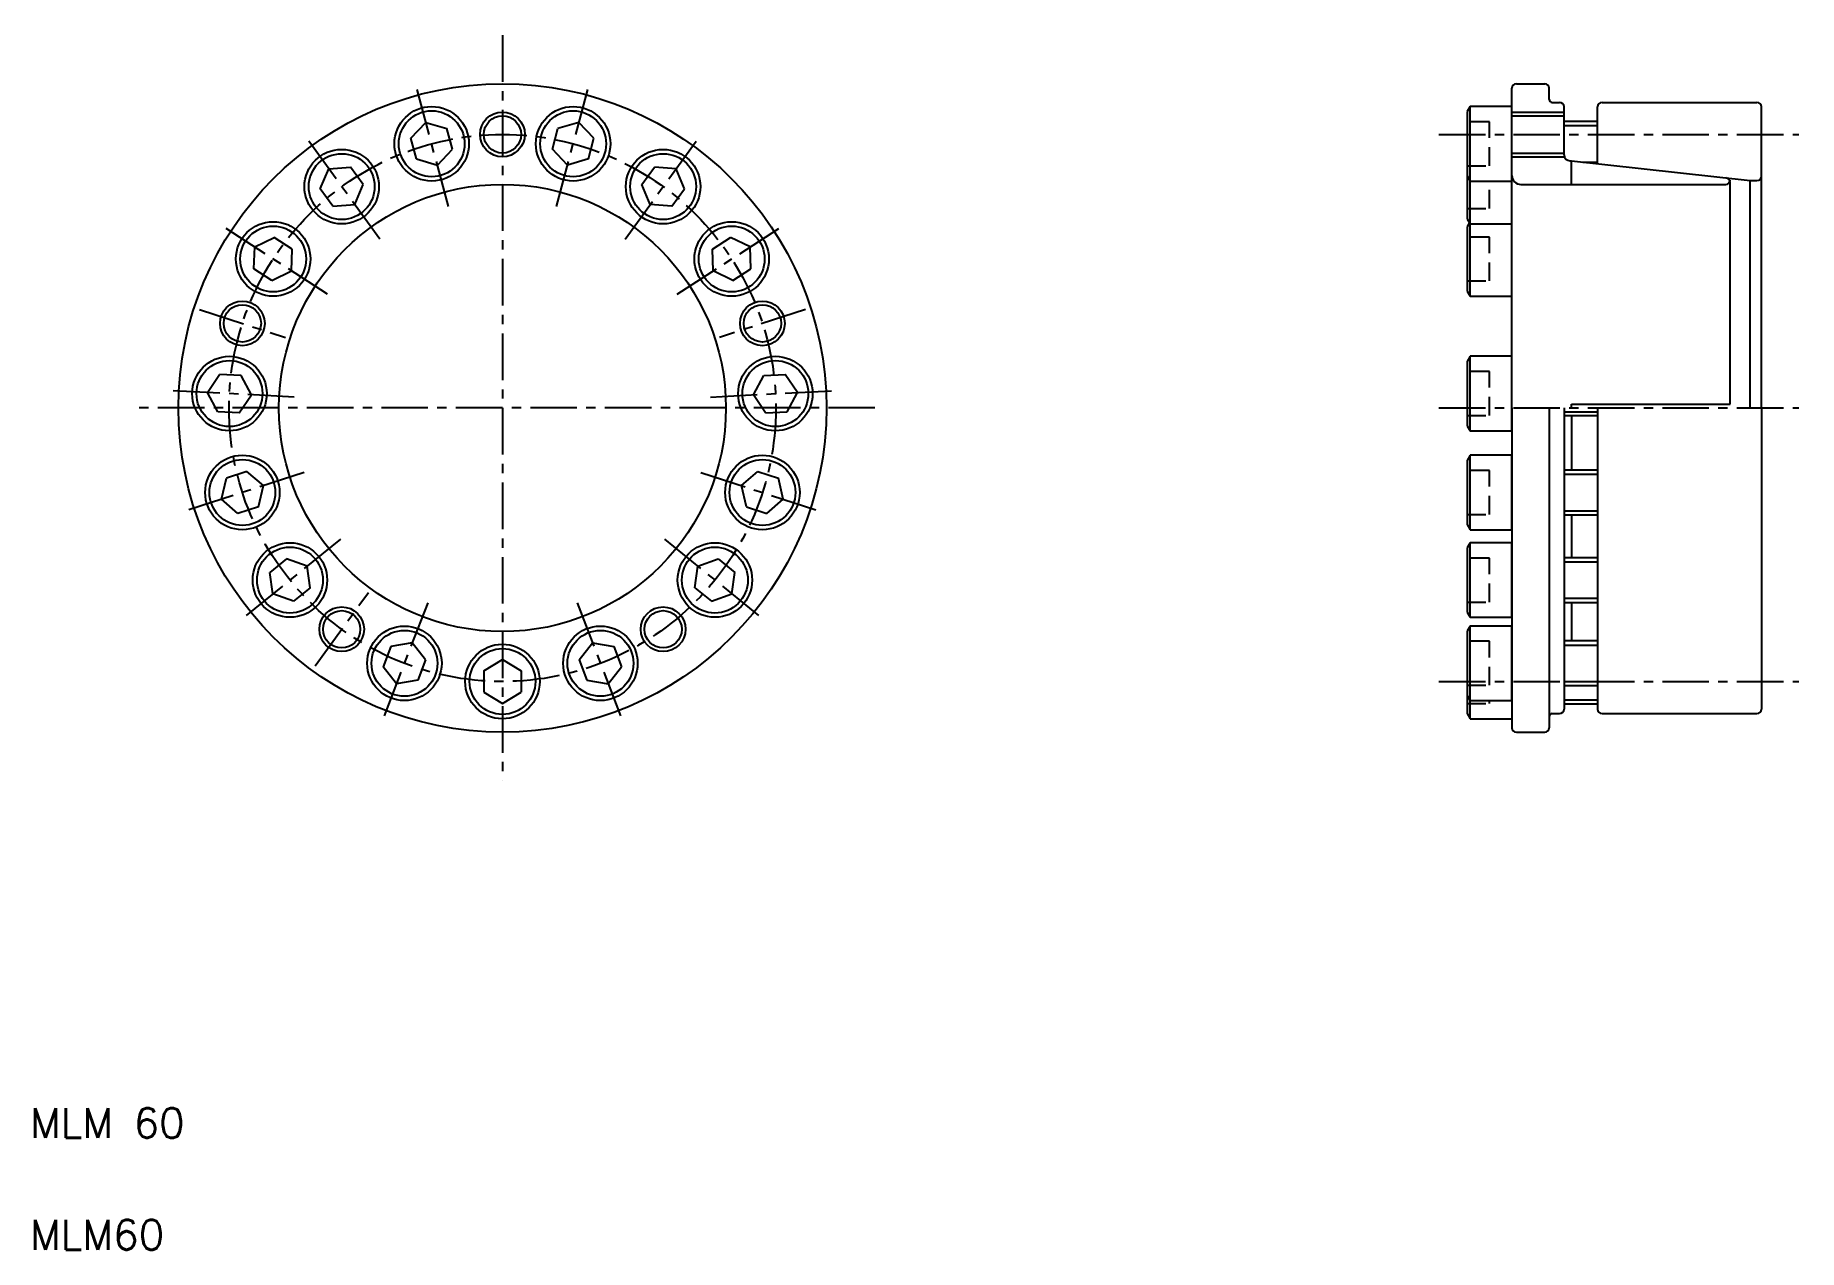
# Model space of a CAD drawing. Extents: x 30 to 267, y 51 to 214.
import ezdxf

# ---------------------------------------------------------------- set-up
doc = ezdxf.new("R2010")
doc.units = 0
doc.header["$LTSCALE"] = 5
doc.linetypes.add('CENTER', pattern=[2, 1.25, -0.25, 0.25, -0.25])
doc.linetypes.add('DASHED', pattern=[0.75, 0.5, -0.25])
doc.layers.get('0').update_dxf_attribs({"linetype": 'CONTINUOUS'})
doc.layers.add('CENTER', color=1, linetype='CENTER')
doc.styles.get("Standard").update_dxf_attribs({"font": 'ROMANS', "bigfont": 'bigfont'})

msp = doc.modelspace()

# ---------------------------------------------------------------- linework, layer by layer
at = {"color": 7, "linetype": 'CONTINUOUS'}
for p, q in [((228.03, 163.83), (228.03, 206.73)), ((228.63, 207.33), (232.43, 207.33)), ((233.03, 205.24), (233.03, 206.73)), ((222.43, 204.28), (222.03, 203.59)), ((222.03, 203.59), (222.03, 194.98)), ((228.03, 204.28), (222.43, 204.28)), ((222.43, 194.28), (222.43, 204.28)), ((228.03, 194.28), (228.03, 204.28)), ((233.44, 204.83), (234.43, 204.83)), ((235.03, 197.8), (235.03, 204.23)), ((239.53, 196.61), (239.53, 204.23)), ((240.13, 204.83), (260.93, 204.83)), ((261.53, 163.83), (261.53, 204.23)), ((80.23, 200.03), (82.25, 202.13)), ((82.25, 202.13), (85.06, 201.33)), ((85.8, 198.54), (85.06, 201.33)), ((99.23, 198.54), (99.97, 201.33)), ((102.78, 202.13), (99.97, 201.33)), ((104.8, 200.03), (102.78, 202.13)), ((228.03, 203.53), (235.03, 203.53)), ((228.03, 203.03), (235.03, 203.03)), ((235.03, 201.73), (239.53, 201.73)), ((80.98, 197.24), (80.23, 200.03)), ((104.05, 197.24), (104.8, 200.03)), ((80.98, 197.24), (83.78, 196.43)), ((83.78, 196.43), (85.8, 198.54)), ((101.25, 196.43), (99.23, 198.54)), ((104.05, 197.24), (101.25, 196.43)), ((228.03, 198.03), (235.03, 198.03)), ((228.03, 197.53), (235.03, 197.53)), ((235.83, 197), (236.03, 197)), ((236.03, 197), (260.03, 194.33)), ((236.03, 193.83), (236.03, 197)), ((237.54, 196.83), (239.53, 196.83)), ((68.07, 193.22), (69.21, 195.91)), ((69.21, 195.91), (72.12, 196.16)), ((73.81, 193.83), (72.12, 196.16)), ((111.22, 193.83), (112.91, 196.16)), ((115.82, 195.91), (112.91, 196.16)), ((116.96, 193.22), (115.82, 195.91)), ((222.03, 194.98), (222.03, 189.22)), ((222.03, 194.98), (222.43, 194.28)), ((222.43, 188.53), (222.43, 194.28)), ((222.43, 194.28), (228.03, 194.28)), ((260.03, 163.83), (260.03, 194.33)), ((260.03, 194.33), (260.93, 194.33)), ((69.77, 190.89), (68.07, 193.22)), ((72.68, 191.14), (73.81, 193.83)), ((112.35, 191.14), (111.22, 193.83)), ((115.26, 190.89), (116.96, 193.22)), ((229.23, 193.83), (256.73, 193.83)), ((257.33, 164.33), (257.33, 194.1)), ((69.77, 190.89), (72.68, 191.14)), ((115.26, 190.89), (112.35, 191.14)), ((222.03, 189.22), (222.43, 188.53)), ((222.35, 188.67), (222.03, 188.13)), ((222.03, 188.13), (222.03, 179.52)), ((222.43, 188.53), (228.03, 188.53)), ((222.43, 178.82), (222.43, 188.53)), ((59.16, 182.51), (59.26, 185.43)), ((59.26, 185.43), (61.89, 186.71)), ((64.31, 185.13), (61.89, 186.71)), ((64.21, 182.22), (64.31, 185.13)), ((120.72, 185.13), (123.14, 186.71)), ((120.82, 182.22), (120.72, 185.13)), ((125.77, 185.43), (123.14, 186.71)), ((125.87, 182.51), (125.77, 185.43)), ((61.58, 180.94), (59.16, 182.51)), ((123.45, 180.94), (125.87, 182.51)), ((61.58, 180.94), (64.21, 182.22)), ((123.45, 180.94), (120.82, 182.22)), ((222.03, 179.52), (222.43, 178.82)), ((222.43, 178.82), (228.03, 178.82)), ((222.43, 170.76), (222.03, 170.06)), ((228.03, 170.76), (222.43, 170.76)), ((222.43, 160.76), (222.43, 170.76)), ((228.03, 160.76), (228.03, 170.76)), ((52.92, 165.91), (54.55, 168.33)), ((57.44, 168.18), (54.55, 168.33)), ((58.81, 165.6), (57.44, 168.18)), ((126.22, 165.6), (127.59, 168.18)), ((127.59, 168.18), (130.48, 168.33)), ((132.11, 165.91), (130.48, 168.33)), ((222.03, 170.06), (222.03, 161.45)), ((54.29, 163.33), (52.92, 165.91)), ((130.74, 163.33), (132.11, 165.91)), ((57.18, 163.18), (58.81, 165.6)), ((127.85, 163.18), (126.22, 165.6)), ((228.03, 163.83), (228.03, 120.93)), ((233.03, 163.83), (233.03, 120.93)), ((235.03, 163.83), (235.03, 123.43)), ((236.03, 163.83), (236.03, 164.33)), ((236.03, 164.33), (257.33, 164.33)), ((239.53, 163.83), (239.53, 123.43)), ((261.53, 163.83), (261.53, 123.43)), ((57.18, 163.18), (54.29, 163.33)), ((127.85, 163.18), (130.74, 163.33)), ((222.03, 161.45), (222.43, 160.76)), ((235.03, 163.31), (239.53, 163.31)), ((236.03, 162.76), (236.03, 155.49)), ((222.43, 160.76), (228.03, 160.76)), ((222.43, 157.49), (222.03, 156.8)), ((222.03, 156.8), (222.03, 148.19)), ((228.03, 157.49), (222.43, 157.49)), ((222.43, 147.49), (222.43, 157.49)), ((228.03, 147.49), (228.03, 157.49)), ((54.81, 151.58), (55.47, 154.43)), ((58.21, 155.32), (55.47, 154.43)), ((60.42, 153.41), (58.21, 155.32)), ((124.61, 153.41), (126.82, 155.32)), ((126.82, 155.32), (129.56, 154.43)), ((130.22, 151.58), (129.56, 154.43)), ((235.03, 154.94), (239.53, 154.94)), ((57.01, 149.67), (54.81, 151.58)), ((59.76, 150.56), (60.42, 153.41)), ((125.27, 150.56), (124.61, 153.41)), ((128.02, 149.67), (130.22, 151.58)), ((59.76, 150.56), (57.01, 149.67)), ((125.27, 150.56), (128.02, 149.67)), ((235.03, 150.04), (239.53, 150.04)), ((236.03, 149.49), (236.03, 143.74)), ((222.03, 148.19), (222.43, 147.49)), ((222.43, 147.49), (228.03, 147.49)), ((222.43, 145.74), (222.03, 145.05)), ((222.03, 145.05), (222.03, 136.43)), ((228.03, 145.74), (222.43, 145.74)), ((222.43, 135.74), (222.43, 145.74)), ((228.03, 135.74), (228.03, 145.74)), ((63.54, 143.59), (61.3, 141.77)), ((66.29, 142.6), (63.54, 143.59)), ((66.69, 139.7), (66.29, 142.6)), ((118.34, 139.7), (118.74, 142.6)), ((118.74, 142.6), (121.49, 143.59)), ((121.49, 143.59), (123.73, 141.77)), ((235.03, 143.19), (239.53, 143.19)), ((61.7, 138.88), (61.3, 141.77)), ((66.69, 139.7), (64.45, 137.89)), ((118.34, 139.7), (120.58, 137.89)), ((123.33, 138.88), (123.73, 141.77)), ((64.45, 137.89), (61.7, 138.88)), ((120.58, 137.89), (123.33, 138.88)), ((235.03, 138.29), (239.53, 138.29)), ((236.03, 137.74), (236.03, 132.57)), ((222.03, 136.43), (222.43, 135.74)), ((222.43, 135.74), (228.03, 135.74)), ((222.43, 134.57), (222.03, 133.88)), ((222.03, 133.88), (222.03, 125.27)), ((228.03, 134.57), (222.43, 134.57)), ((222.43, 124.57), (222.43, 134.57)), ((228.03, 124.57), (228.03, 134.57)), ((77.55, 131.82), (76.51, 129.12)), ((80.42, 132.33), (77.55, 131.82)), ((82.21, 130.02), (80.42, 132.33)), ((102.82, 130.02), (104.61, 132.33)), ((104.61, 132.33), (107.48, 131.82)), ((107.48, 131.82), (108.52, 129.12)), ((235.03, 132.02), (239.53, 132.02)), ((78.31, 126.82), (76.51, 129.12)), ((82.21, 130.02), (81.18, 127.33)), ((90.02, 128.58), (92.52, 130.08)), ((90.02, 128.58), (90.02, 125.69)), ((92.52, 130.08), (95.02, 128.58)), ((95.02, 128.58), (95.02, 125.69)), ((102.82, 130.02), (103.85, 127.33)), ((106.72, 126.82), (108.52, 129.12)), ((81.18, 127.33), (78.31, 126.82)), ((90.02, 125.69), (92.52, 124.18)), ((92.52, 124.18), (95.02, 125.69)), ((103.85, 127.33), (106.72, 126.82)), ((235.03, 127.12), (239.53, 127.12)), ((222.03, 125.27), (222.03, 122.83)), ((222.03, 125.27), (222.43, 124.57)), ((222.43, 122.13), (222.43, 125.27)), ((222.43, 124.57), (228.03, 124.57)), ((235.03, 124.68), (239.53, 124.68)), ((222.03, 122.83), (222.43, 122.13)), ((222.43, 122.13), (228.03, 122.13)), ((233.44, 122.83), (234.43, 122.83)), ((240.13, 122.83), (260.93, 122.83)), ((228.63, 120.33), (232.43, 120.33))]:
    msp.add_line(p, q, dxfattribs=at)
at = {"color": 3, "linetype": 'DASHED'}
for p, q in [((225.03, 202.23), (222.03, 202.23)), ((225.03, 196.33), (225.03, 202.23)), ((222.03, 196.33), (225.03, 196.33)), ((225.03, 190.58), (225.03, 194.28)), ((222.03, 190.58), (225.03, 190.58)), ((225.03, 186.77), (222.03, 186.77)), ((225.03, 180.87), (225.03, 186.77)), ((222.03, 180.87), (225.03, 180.87)), ((225.03, 168.71), (222.03, 168.71)), ((225.03, 162.81), (225.03, 168.71)), ((222.03, 162.81), (225.03, 162.81)), ((225.03, 155.44), (222.03, 155.44)), ((225.03, 149.54), (225.03, 155.44)), ((222.03, 149.54), (225.03, 149.54)), ((225.03, 143.69), (222.03, 143.69)), ((225.03, 137.79), (225.03, 143.69)), ((222.03, 137.79), (225.03, 137.79)), ((225.03, 132.52), (222.03, 132.52)), ((225.03, 126.62), (225.03, 132.52)), ((222.03, 126.62), (225.03, 126.62)), ((222.03, 124.18), (225.03, 124.18)), ((225.03, 124.18), (225.03, 124.57))]:
    msp.add_line(p, q, dxfattribs=at)
at = {"color": 7, "linetype": 'CONTINUOUS'}
for points in [[(239.53, 202.28), (235.03, 202.28)], [(239.53, 162.76), (235.03, 162.76)], [(239.53, 155.49), (235.03, 155.49)], [(235.03, 149.49), (239.53, 149.49)], [(239.53, 143.74), (235.03, 143.74)], [(235.03, 137.74), (239.53, 137.74)], [(239.53, 132.57), (235.03, 132.57)], [(239.53, 126.57), (235.03, 126.57)], [(235.03, 124.13), (239.53, 124.13)]]:
    msp.add_lwpolyline(points, dxfattribs=at)
for centre, radius in [((92.52, 163.83), 43.5), ((83.02, 199.28), 5), ((83.02, 199.28), 4.42), ((102.01, 199.28), 5), ((102.01, 199.28), 4.42), ((92.52, 200.53), 3), ((92.52, 200.53), 2.5), ((70.94, 193.53), 5), ((70.94, 193.53), 4.42), ((114.09, 193.53), 5), ((114.09, 193.53), 4.42), ((92.52, 163.83), 30), ((61.74, 183.82), 5), ((61.74, 183.82), 4.42), ((123.29, 183.82), 5), ((123.29, 183.82), 4.42), ((57.61, 175.18), 3), ((57.61, 175.18), 2.5), ((127.42, 175.18), 3), ((127.42, 175.18), 2.5), ((55.87, 165.76), 5), ((129.16, 165.76), 5), ((55.87, 165.76), 4.42), ((129.16, 165.76), 4.42), ((57.61, 152.49), 5), ((57.61, 152.49), 4.42), ((127.42, 152.49), 5), ((127.42, 152.49), 4.42), ((63.99, 140.74), 5), ((63.99, 140.74), 4.42), ((121.04, 140.74), 5), ((121.04, 140.74), 4.42), ((70.94, 134.14), 3), ((70.94, 134.14), 2.5), ((114.09, 134.14), 3), ((114.09, 134.14), 2.5), ((79.36, 129.57), 5), ((79.36, 129.57), 4.42), ((105.67, 129.57), 5), ((105.67, 129.57), 4.42), ((92.52, 127.13), 5), ((92.52, 127.13), 4.42)]:
    msp.add_circle(centre, radius, dxfattribs=at)
for centre, radius, start, end in [((228.63, 206.73), 0.6, 90, 180), ((232.43, 206.73), 0.6, 360, 90), ((233.44, 205.24), 0.41, 180, 270), ((234.43, 204.23), 0.6, 360, 90), ((240.13, 204.23), 0.6, 90, 180), ((260.93, 204.23), 0.6, 360, 90), ((235.83, 197.8), 0.8, 180, 270), ((229.23, 195.03), 1.2, 180, 270), ((256.73, 194.43), 0.6, 270, 0), ((256.73, 194.1), 0.6, 360, 83.6603), ((260.93, 194.93), 0.6, 270, 0), ((234.43, 123.43), 0.6, 270, 0), ((240.13, 123.43), 0.6, 180, 270), ((260.93, 123.43), 0.6, 270, 0), ((228.63, 120.93), 0.6, 180, 270), ((232.43, 120.93), 0.6, 270, 0), ((233.44, 122.42), 0.41, 90, 180)]:
    msp.add_arc(centre, radius, start, end, dxfattribs=at)
at = {"layer": 'CENTER', "color": 1, "linetype": 'CENTER'}
for p, q in [((92.52, 213.83), (92.52, 113.83)), ((85.27, 190.87), (80.76, 207.7)), ((99.76, 190.87), (104.27, 207.7)), ((76.06, 186.48), (65.82, 200.57)), ((108.97, 186.48), (119.21, 200.57)), ((218.23, 200.53), (266.53, 200.53)), ((69.04, 179.08), (54.43, 188.57)), ((115.99, 179.08), (130.6, 188.57)), ((51.83, 177.05), (63.39, 173.3)), ((133.2, 177.05), (121.64, 173.3)), ((64.56, 165.3), (47.17, 166.21)), ((120.47, 165.3), (137.86, 166.21)), ((142.52, 163.83), (42.52, 163.83)), ((218.23, 163.83), (266.53, 163.83)), ((65.89, 155.19), (49.33, 149.8)), ((119.14, 155.19), (135.7, 149.8)), ((70.76, 146.22), (57.23, 135.26)), ((114.27, 146.22), (127.8, 135.26)), ((67.37, 129.22), (74.52, 139.06)), ((82.48, 137.7), (76.24, 121.44)), ((102.55, 137.7), (108.79, 121.44)), ((218.23, 127.13), (266.53, 127.13))]:
    msp.add_line(p, q, dxfattribs=at)
msp.add_circle((92.52, 163.83), 36.7, dxfattribs=at)

# ---------------------------------------------------------------- texts
for s, p in [('MLM 60', (29.12, 65.89)), ('MLM60', (29.12, 50.89))]:
    msp.add_text(s, height=4).set_placement(p)

doc.saveas('drawing.dxf')
